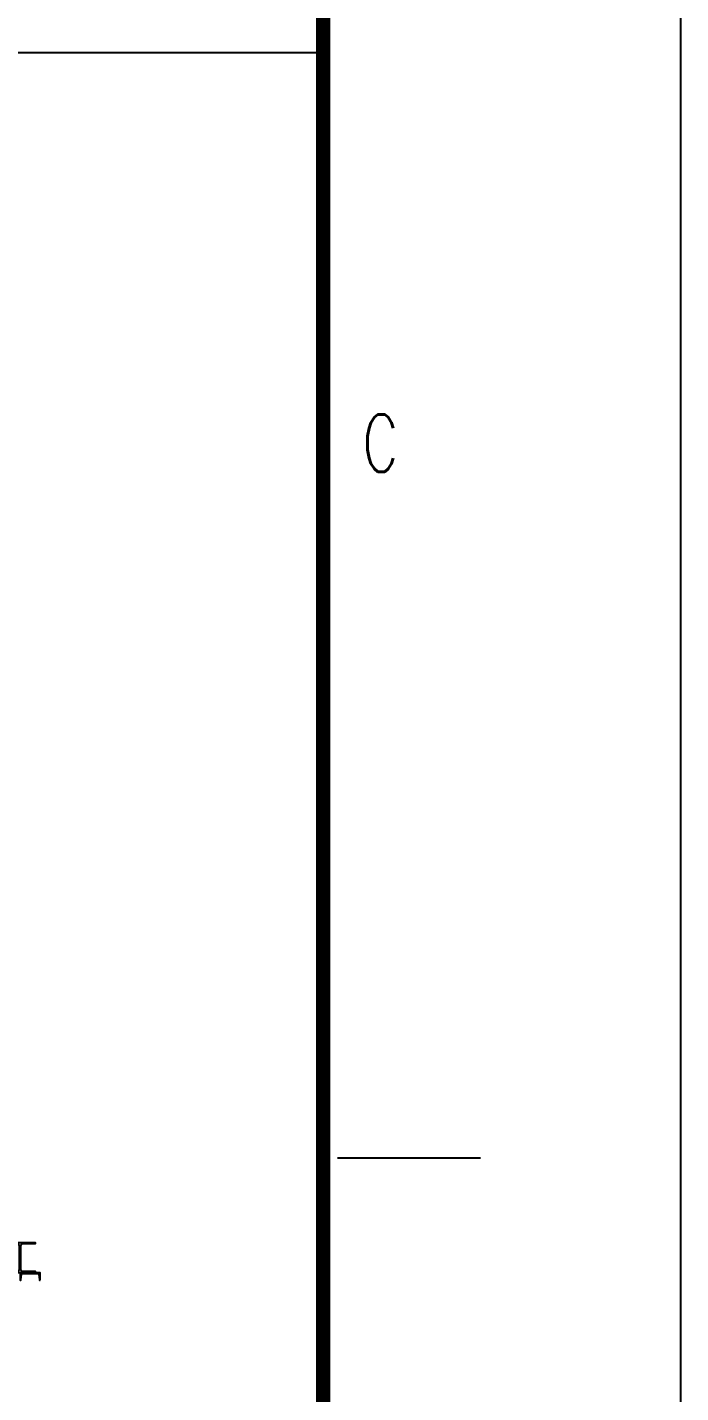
# Model space of a CAD drawing. Header units: millimetres. Extents: x 0 to 134087, y -49114 to 20834.
# Drawn here: x 133279 to 134087, y -39873 to -38184 of the extents above; entities that cross this region are included whole.
import ezdxf
from ezdxf.enums import TextEntityAlignment as Align

# ---------------------------------------------------------------- set-up
doc = ezdxf.new("R2010")
doc.units = ezdxf.units.MM
doc.header["$LTSCALE"] = 35
doc.layers.add('CON-C', color=4, linetype='Continuous')
doc.layers.add('CON-G', color=3, linetype='Continuous')
doc.styles.add('ROMANS', font='ROMANS.shx', dxfattribs={"width": 0.8})

# ---------------------------------------------------------------- blocks, each defined once
blk = doc.blocks.new('TITLE')
at = {"color": 7}
for p, q in [((841, 0), (841, 594.854)), ((824.024, 371.872), (831.098, 371.872))]:
    blk.add_line(p, q, dxfattribs=at)
at = {"color": 7, "const_width": 0.707}
blk.add_lwpolyline([(823.317, 17.329), (823.317, 577.171)], dxfattribs=at)
at = {"color": 7, "style": 'ROMANS', "width": 0.7}
blk.add_text('C', height=2.829, dxfattribs=at).set_placement((826.146, 407.238), align=Align.MIDDLE)

msp = doc.modelspace()

# ---------------------------------------------------------------- linework, layer by layer
at = {"layer": 'CON-C'}
msp.add_line((130347.7564, -38215.2541), (133645.4115, -38215.2541), dxfattribs=at)
at = {"layer": 'CON-G'}
msp.add_lwpolyline([(133251.6749, -39724.988), (133251.6749, -39723.113), (133267.5499, -39723.113, 0.414213562), (133269.7999, -39720.863), (133269.7999, -39691.613, 0.414213562), (133267.5499, -39689.363), (133251.6749, -39689.363), (133251.6749, -39687.488), (133289.1749, -39687.488), (133289.1749, -39689.363), (133273.2999, -39689.363, 0.414213562), (133271.0499, -39691.613), (133271.0499, -39720.863, 0.414213562), (133273.2999, -39723.113), (133289.1749, -39723.113), (133289.1749, -39724.988)], format="xyb", close=True, dxfattribs=at)
msp.add_lwpolyline([(133295.4249, -39734.363), (133295.4249, -39724.988), (133270.4249, -39724.988), (133270.4249, -39734.363), (133270.7782, -39734.363, 0.383864035), (133271.462, -39733.7474), (133272.1731, -39726.9818, -0.383864035), (133273.5405, -39725.7505), (133292.3092, -39725.7505, -0.383864035), (133293.6767, -39726.9818), (133294.3878, -39733.7474, 0.383864035), (133295.0715, -39734.363), (133295.4249, -39734.363)], format="xyb", dxfattribs=at)

# ---------------------------------------------------------------- block references
at = {"linetype": 'ByBlock', "xscale": 24.99999999749996, "yscale": 24.99999999749996, "zscale": 24.99999999749996}
msp.add_blockref('TITLE', (113062.4846, -48879.4503), dxfattribs=at)

doc.saveas('drawing.dxf')
